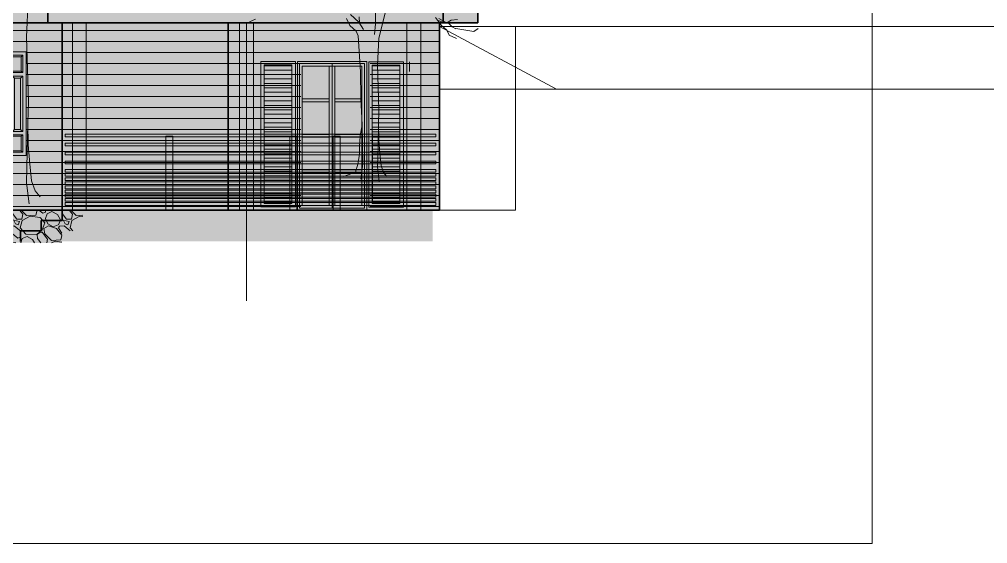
# Model space of a CAD drawing. Header units: millimetres. Extents: x -2481 to 45049, y -11067 to 11055.
# Drawn here: x 12854 to 14252, y 4431 to 5189 of the extents above; entities that cross this region are included whole.
import ezdxf

# ---------------------------------------------------------------- set-up
doc = ezdxf.new("R2010")
doc.units = ezdxf.units.MM
for name, color, linetype, lineweight in [('A-ELEWACJA CIENKA', 11, 'Continuous', 13), ('A-p.widokowa', 6, 'Continuous', 15), ('A-RYS ELEWACJI', 30, 'Continuous', 35), ('B-DACHÓWKA', 250, 'Continuous', 0), ('B-materiały', 9, 'Continuous', 0), ('B-SZKŁO', 153, 'Continuous', 0)]:
    doc.layers.add(name, color=color, linetype=linetype, lineweight=lineweight)
doc.layers.add('bowe drewno', color=7, linetype='Continuous', true_color=0x51432a)
doc.layers.add('new drewno jasne', color=7, linetype='Continuous', lineweight=0, true_color=0xc0802e)
pattern_1 = [(180, (7118.111, -2320.74), (-3e-15, -15.875), [])]

# ---------------------------------------------------------------- blocks, each defined once
blk = doc.blocks.new('A$C2EBD462E')
at = {"layer": 'B-materiały'}
for p, q in [((-72.5, 285.3), (-85.6, 338.1)), ((-65.4, 315.7), (-65.5, 341.4)), ((-235.1, 324), (-221.8, 322.6)), ((-221.8, 322.6), (-213.2, 317.5)), ((-213.2, 317.5), (-196.4, 326.4)), ((-195.2, 322.5), (-204.6, 318.9)), ((-189.2, 328.2), (-195.7, 320.2)), ((-32.2, 330), (-32.7, 316.8)), ((-31.5, 318.6), (-14, 334.3)), ((-5.9, 326.7), (-12.8, 312)), ((194, 319.2), (181.8, 325.2)), ((-223.9, 308.9), (-231.7, 304.8)), ((-216.9, 316.3), (-223.9, 308.9)), ((-204.6, 318.9), (-216.9, 316.3)), ((-201.7, 311.7), (-213.2, 302.5)), ((-195.7, 320.2), (-201.7, 311.7)), ((-63.8, 293.4), (-65.4, 315.7)), ((-41.1, 304), (-31.5, 318.6)), ((-12.8, 312), (-25.9, 299.9)), ((-268.9, 299.4), (-277.4, 305.5)), ((-231.7, 305.4), (-268.9, 299.4)), ((-231.7, 304.8), (-231.7, 305.4)), ((-213.2, 302.5), (-217.9, 292.3)), ((-25.9, 299.9), (-30.2, 290.9)), ((-217.9, 292.3), (-232.8, 285.2)), ((-70, 230.6), (-72.5, 285.3)), ((-30.2, 290.9), (-34.7, 216.3)), ((-72.7, 137.8), (-70, 230.6)), ((-34.7, 216.3), (-35.3, 161.1)), ((-35.3, 161.1), (-36.9, 134.3)), ((-72, 107.1), (-72.7, 137.8)), ((-36.9, 134.3), (-37.9, 106.9)), ((-72.3, 75.3), (-72, 107.1)), ((-70.9, 64.1), (-71.9, 106)), ((-39.8, 26.4), (-37.9, 106.9)), ((-37.9, 106.9), (-33.9, 84.1)), ((-33.9, 84.1), (-32.8, 61.2)), ((-74.9, 47.8), (-72.3, 75.3)), ((-69.8, 20), (-70.9, 64.1)), ((-32.8, 61.2), (-32.4, 45.6)), ((-77.1, 23.2), (-74.9, 47.8)), ((-32.4, 45.6), (-29.1, 25.5)), ((-82.3, 8.6), (-77.1, 23.2)), ((-73.5, -10.2), (-69.8, 20)), ((-35.6, -5.4), (-39.8, 26.4)), ((-29.1, 25.5), (-24.8, 8.9)), ((-89.4, 0), (-82.3, 8.6)), ((-24.8, 8.9), (0, 0))]:
    blk.add_line(p, q, dxfattribs=at)
blk = doc.blocks.new('A$C52F31512')
at = {"layer": 'B-DACHÓWKA', "transparency": 33554636}
h = blk.add_hatch(color=256, dxfattribs=at)
h.dxf.hatch_style = 1
h.paths.add_polyline_path([(100, 0), (0, 0), (0, -215), (100, -215)])
h.paths.add_polyline_path([(97, -212), (3, -212), (3, -3), (97, -3)], flags=16)
h.paths.add_polyline_path([(93, -208), (54, -208), (54, -7), (93, -7)], flags=0)
h.paths.add_polyline_path([(46, -208), (7, -208), (7, -7), (46, -7)], flags=0)
h = blk.add_hatch(color=256, dxfattribs=at)
h.dxf.hatch_style = 1
h.paths.add_polyline_path([(50, -3), (3, -3), (3, -212), (50, -212)])
h.paths.add_polyline_path([(46, -208), (7, -208), (7, -7), (46, -7)], flags=16)
h = blk.add_hatch(color=256, dxfattribs=at)
h.dxf.hatch_style = 1
h.paths.add_polyline_path([(50, -212), (97, -212), (97, -3), (50, -3)])
h.paths.add_polyline_path([(54, -7), (93, -7), (93, -208), (54, -208)], flags=16)
h = blk.add_hatch(color=256, dxfattribs=at)
h.dxf.hatch_style = 1
h.paths.add_polyline_path([(46, -58.3), (46, -54.3), (7, -54.3), (7, -58.3)])
h.paths.add_polyline_path([(93, -58.3), (93, -54.3), (54, -54.3), (54, -58.3)])
h.paths.add_polyline_path([(93, -109.5), (93, -105.5), (54, -105.5), (54, -109.5)])
h.paths.add_polyline_path([(46, -109.5), (46, -105.5), (7, -105.5), (7, -109.5)])
h.paths.add_polyline_path([(46, -160.8), (46, -156.8), (7, -156.8), (7, -160.8)])
h.paths.add_polyline_path([(54, -156.8), (54, -160.8), (93, -160.8), (93, -156.8)])
at = {"layer": 'A-ELEWACJA CIENKA'}
for p, q in [((46, -7), (46, -208)), ((50, -3), (50, -212)), ((54, -7), (54, -208)), ((7, -54.3), (46, -54.3)), ((54, -54.3), (93, -54.3)), ((7, -58.3), (46, -58.3)), ((54, -58.3), (93, -58.3)), ((7, -105.5), (46, -105.5)), ((7, -109.5), (46, -109.5)), ((54, -105.5), (93, -105.5)), ((54, -109.5), (93, -109.5)), ((7, -156.8), (46, -156.8)), ((7, -160.8), (46, -160.8)), ((54, -156.8), (93, -156.8)), ((54, -160.8), (93, -160.8)), ((7, -208), (46, -208)), ((54, -208), (93, -208)), ((0, -215), (100, -215))]:
    blk.add_line(p, q, dxfattribs=at)
for points in [[(100, -215), (100, 0), (0, 0), (0, -215)], [(46, -7), (7, -7), (7, -208)], [(93, -208), (93, -7), (54, -7)]]:
    blk.add_lwpolyline(points, dxfattribs=at)
blk.add_lwpolyline([(97, -212), (97, -3), (3, -3), (3, -212)], close=True, dxfattribs=at)
blk = doc.blocks.new('A$C3D683AFF')
at = {"layer": 'new drewno jasne', "transparency": 33554648}
h = blk.add_hatch(color=256, dxfattribs=at)
h.dxf.hatch_style = 1
h.paths.add_polyline_path([(-45, -150), (0, -150), (0, 0), (-45, 0)])
h = blk.add_hatch(color=256, dxfattribs=at)
h.dxf.hatch_style = 1
h.paths.add_polyline_path([(-40, -30), (-5, -30), (-5, -5), (-40, -5)])
h = blk.add_hatch(color=256, dxfattribs=at)
h.dxf.hatch_style = 1
h.paths.add_polyline_path([(-40, -35), (-25, -35), (-25, -115), (-40, -115)])
h = blk.add_hatch(color=256, dxfattribs=at)
h.dxf.hatch_style = 1
h.paths.add_polyline_path([(-20, -35), (-5, -35), (-5, -115), (-20, -115)])
h = blk.add_hatch(color=256, dxfattribs=at)
h.dxf.hatch_style = 1
h.paths.add_polyline_path([(-40, -145), (-5, -145), (-5, -120), (-40, -120)])
at = {"layer": 'A-ELEWACJA CIENKA'}
blk.add_lwpolyline([(-45, -150), (0, -150), (0, 0), (-45, 0)], close=True, dxfattribs=at)
at = {"layer": 'B-materiały'}
for p, q in [((-38, -7), (-40, -5)), ((-7, -7), (-5, -5)), ((-40, -30), (-38, -28)), ((-40, -35), (-37, -38)), ((-28, -38), (-25, -35)), ((-20, -35), (-17, -38)), ((-8, -38), (-5, -35)), ((-7, -28), (-5, -30)), ((-40, -115), (-37, -112)), ((-38, -122), (-40, -120)), ((-28, -112), (-25, -115)), ((-20, -115), (-17, -112)), ((-8, -112), (-5, -115)), ((-7, -122), (-5, -120)), ((-40, -145), (-38, -143)), ((-7, -143), (-5, -145))]:
    blk.add_line(p, q, dxfattribs=at)
for points in [[(-40, -30), (-5, -30), (-5, -5), (-40, -5)], [(-38, -28), (-7, -28), (-7, -7), (-38, -7)], [(-40, -35), (-25, -35), (-25, -115), (-40, -115)], [(-37, -38), (-28, -38), (-28, -112), (-37, -112)], [(-5, -115), (-20, -115), (-20, -35), (-5, -35)], [(-20, -35), (-5, -35), (-5, -115), (-20, -115)], [(-8, -112), (-17, -112), (-17, -38), (-8, -38)], [(-17, -38), (-8, -38), (-8, -112), (-17, -112)], [(-40, -120), (-5, -120), (-5, -145), (-40, -145)], [(-38, -143), (-7, -143), (-7, -122), (-38, -122)]]:
    blk.add_lwpolyline(points, close=True, dxfattribs=at)
blk = doc.blocks.new('A$C52F90292')
at = {"layer": 'A-p.widokowa', "ltscale": 5}
h = blk.add_hatch(dxfattribs=at)
h.set_pattern_fill('LINE', color=256, scale=2)
h.set_pattern_definition([(0, (-7812.83, -7222.971), (0, 6.35), [])])
h.paths.add_polyline_path([(45, 205), (5, 205), (5.1, 101), (45, 101)])
h.paths.add_polyline_path([(45, 101), (5.1, 101), (5, 5), (45, 5)])
at = {"layer": 'new drewno jasne', "transparency": 33554648}
h = blk.add_hatch(color=256, dxfattribs=at)
h.dxf.hatch_style = 1
h.paths.add_polyline_path([(50, 210), (0, 210), (0, 0), (50, 0)])
h.paths.add_polyline_path([(45, 5), (5, 5), (5, 205), (45, 205)], flags=16)
h = blk.add_hatch(color=256, dxfattribs=at)
h.dxf.hatch_style = 1
h.paths.add_polyline_path([(5, 205), (45, 205), (45, 101), (5.1, 101)])
h = blk.add_hatch(color=256, dxfattribs=at)
h.dxf.hatch_style = 1
h.paths.add_polyline_path([(5, 205), (45, 205), (45, 101), (5, 101)])
h = blk.add_hatch(color=256, dxfattribs=at)
h.dxf.hatch_style = 1
h.paths.add_polyline_path([(5.1, 101), (45, 101), (45, 5), (5, 5)])
h = blk.add_hatch(color=256, dxfattribs=at)
h.dxf.hatch_style = 1
h.paths.add_polyline_path([(5, 101), (45, 101), (45, 4.6), (5, 4.7)])
at = {"layer": 'A-p.widokowa', "ltscale": 5}
for points in [[(50, 210), (0, 210), (0, 0), (50, 0)], [(45, 205), (5, 205), (5, 5), (45, 5)], [(5, 205), (45, 205), (45, 5), (5.2, 5)], [(45, 205), (5, 205), (5, 5), (45, 5)]]:
    blk.add_lwpolyline(points, close=True, dxfattribs=at)
at = {"layer": 'new drewno jasne', "transparency": 33554648}
for points in [[(5, 205), (45, 205), (45, 101), (5.1, 101)], [(5, 205), (45, 205), (45, 101), (5, 101)], [(5.1, 101), (45, 101), (45, 5), (5, 5)]]:
    blk.add_lwpolyline(points, close=True, dxfattribs=at)
blk = doc.blocks.new('A$C69266C13')
at = {"layer": 'new drewno jasne', "ltscale": 5}
h = blk.add_hatch(color=256, dxfattribs=at)
h.dxf.hatch_style = 1
h.paths.add_polyline_path([(-9.9, -270.9), (10, -270.9), (9.9, 0.3), (-10.1, 0.3)])
at = {"layer": 'A-p.widokowa', "ltscale": 5}
blk.add_lwpolyline([(-10, 0), (-10, -270.9), (10, -270.9), (10, 0), (-10, 0)], dxfattribs=at)
blk = doc.blocks.new('A$C53507983')
at = {"layer": 'new drewno jasne', "ltscale": 5}
h = blk.add_hatch(color=256, dxfattribs=at)
h.dxf.hatch_style = 1
h.paths.add_polyline_path([(0, 0), (0, -107), (10, -107), (10, 0)])
at = {"layer": 'A-p.widokowa', "ltscale": 5}
blk.add_lwpolyline([(0, 0), (0, -107), (10, -107), (10, 0), (0, 0)], dxfattribs=at)
blk = doc.blocks.new('A$C6FCC1191')
at = {"layer": 'new drewno jasne', "ltscale": 5}
h = blk.add_hatch(color=256, dxfattribs=at)
h.dxf.hatch_style = 1
h.paths.add_polyline_path([(0, 0), (535.2, 0), (535.2, -4), (0, -4)])
at = {"layer": 'A-p.widokowa', "ltscale": 5}
blk.add_lwpolyline([(0, 0), (535.2, 0), (535.2, -4), (0, -4)], close=True, dxfattribs=at)
blk = doc.blocks.new('A$C6ED43928')
at = {"layer": 'A-p.widokowa', "ltscale": 5}
for p in [(-59.4, 110), (-59.4, 97), (-59.4, 84), (-59.4, 71), (-59.4, 59), (-59.4, 53), (-59.4, 47), (-59.4, 41), (-59.4, 35), (-59.4, 29), (-59.4, 23), (-59.4, 17), (-59.4, 11)]:
    blk.add_blockref('A$C6FCC1191', p, dxfattribs=at)

msp = doc.modelspace()

# ---------------------------------------------------------------- hatches: boundary and pattern name
at = {"layer": 'A-ELEWACJA CIENKA', "true_color": 0xffffff}
h = msp.add_hatch(color=7, dxfattribs=at)
h.dxf.hatch_style = 1
h.paths.add_polyline_path([(12554.91, 5518.67), (13515.62, 5518.67), (13515.62, 5183.62), (13460.26, 5183.62), (13460.26, 4912.76), (13450.26, 4912.76), (13450.26, 4867.76), (12620.26, 4867.76), (12620.26, 4912.76), (12610.26, 4912.76), (12610.26, 5183.62), (12554.91, 5183.62)])
at = {"layer": 'A-ELEWACJA CIENKA'}
h = msp.add_hatch(dxfattribs=at)
h.set_pattern_fill('ANSI31', color=256, scale=5, angle=135)
h.set_pattern_definition(pattern_1)
h.paths.add_polyline_path([(13155.26, 4912.76), (13260.26, 4912.76), (13260.26, 5127.76), (13360.26, 5127.76), (13360.26, 4912.76), (13460.26, 4912.76), (13460.26, 5183.62), (13155.26, 5183.62)])
h.paths.add_polyline_path([(12610.26, 5183.62), (12610.26, 4912.76), (12620.26, 4912.76), (12915.26, 4912.76), (12915.26, 5183.62)])
h.paths.add_polyline_path([(12863.47, 5141.59), (12863.47, 4991.59), (12818.47, 4991.59), (12818.47, 5141.59)], flags=16)
h.paths.add_polyline_path([(12858.47, 5107.76), (12858.47, 5082.76), (12823.47, 5082.76), (12823.47, 5107.76)], flags=0)
h.paths.add_polyline_path([(12856.47, 5105.76), (12856.47, 5084.76), (12825.47, 5084.76), (12825.47, 5105.76)], flags=0)
h.paths.add_polyline_path([(12812.76, 5141.59), (12812.76, 4991.59), (12722.76, 4991.59), (12722.76, 5141.59)], flags=16)
h.paths.add_polyline_path([(12805.76, 5134.59), (12805.76, 5098.59), (12729.76, 5098.59), (12729.76, 5134.59)], flags=0)
h.paths.add_polyline_path([(12843.47, 5077.76), (12858.47, 5077.76), (12858.47, 4997.76), (12843.47, 4997.76)], flags=0)
h.paths.add_polyline_path([(12805.76, 5084.59), (12805.76, 4998.59), (12774.76, 4998.59), (12774.76, 5084.59)], flags=0)
h.paths.add_polyline_path([(12760.76, 5084.59), (12760.76, 4998.59), (12729.76, 4998.59), (12729.76, 5084.59)], flags=0)
h.paths.add_polyline_path([(12717.05, 5141.59), (12717.05, 4991.59), (12672.05, 4991.59), (12672.05, 5141.59)], flags=16)
h.paths.add_polyline_path([(12712.05, 5141.59), (12677.05, 5141.59)], flags=0)
h.paths.add_polyline_path([(12710.05, 5141.59), (12679.05, 5141.59)], flags=0)
h.paths.add_polyline_path([(12712.05, 5077.76), (12697.05, 5077.76)], flags=0)
h = msp.add_hatch(dxfattribs=at)
h.set_pattern_fill('ANSI31', color=256, scale=5, angle=135)
h.set_pattern_definition(pattern_1)
h.paths.add_polyline_path([(12915.26, 5183.67), (13155.26, 5183.67), (13155.26, 4912.76), (12915.26, 4912.76)])
h = msp.add_hatch(dxfattribs=at)
h.set_pattern_fill('ANSI31', color=256, scale=5, angle=135)
h.set_pattern_definition(pattern_1)
h.paths.add_polyline_path([(12915.26, 5183.67), (13155.26, 5183.67), (13155.26, 4912.76), (12915.26, 4912.76)])
h = msp.add_hatch(dxfattribs=at)
h.set_pattern_fill('GRAVEL', color=256, scale=2, angle=135)
h.set_pattern_definition([(3.012787, (7056.3267, -2330.7974), (610.6574162, 35.9210244), [6.83443, -676.60967]), (319.96974, (7063.1517, -2330.4382), (-466.97332017, 395.1312671), [11.7281, -1161.08098]), (267.510447, (7072.132, -2337.9816), (35.9210242, 754.3415142), [8.26963, -818.69446]), (42.27369, (7095.1214, -2343.0105), (-754.34151424, -682.4994651), [10.6801, -1057.32875]), (67.833654, (7103.024, -2335.8263), (-251.4471714, -610.65741624), [10.47267, -1036.79615]), (132.27369, (7106.9754, -2326.1277), (682.4994651, -754.34151424), [10.6801, -1057.32875]), (172.69424, (7099.7912, -2318.225), (826.18356314, -107.7630734), [14.12387, -1398.2623]), (207.255328, (7085.782, -2316.429), (-1041.7097101, -538.81536718), [13.3344, -1320.10513]), (256.429566, (7073.928, -2322.5355), (-179.60512236, -754.3415142), [10.71626, -1060.91091]), (310.23636, (7071.4136, -2332.9526), (-359.2102448, 431.0522939), [12.23427, -599.47874]), (357.397438, (7079.3162, -2342.2921), (826.18356314, -35.92102446), [15.82156, -1566.33545]), (273.814075, (7059.919, -2307.0895), (35.9210245, -466.9733183), [5.4001, -534.61132]), (306.469234, (7060.278, -2312.4777), (-395.1312694, 538.8153672), [10.27364, -1017.09278]), (0, (7066.385, -2320.74), (35.92102, 35.92102), [7.1842, -64.65786]), (338.19859, (7064.5886, -2327.5645), (-251.4471714, 107.7630735), [3.86883, -383.01245]), (66.80141, (7068.181, -2329.001), (-71.842049, -143.684098), [5.4713, -268.09506]), (165.96376, (7070.336, -2323.972), (-179.6051224, 35.9210245), [8.8864, -287.32596]), (296.56505, (7061.715, -2321.817), (-35.921024, 107.763073), [6.42574, -154.21796]), (151.38954, (7089.015, -2349.8355), (-466.9733183, 251.4471714), [9.00176, -891.17653]), (205.346176, (7081.1122, -2345.525), (538.8153673, 251.4471714), [7.55198, -747.64431]), (68.19859, (7054.531, -2329.001), (-107.7630735, -251.4471714), [7.7376, -379.14367]), (118.61046, (7057.4044, -2321.817), (251.4471714, -466.9733183), [9.00176, -891.17653]), (114.443955, (7111.286, -2327.5645), (107.7630735, -251.4471714), [8.6807, -425.35469]), (69.77514, (7107.6938, -2319.662), (-215.5261466, -574.7363919), [7.27344, -720.07187]), (201.80141, (7090.0925, -2292.721), (-251.4471714, -107.7630735), [7.7376, -379.14367]), (152.354025, (7082.9083, -2295.5948), (610.6574163, -323.2892203), [8.51565, -843.04752]), (204.443955, (7107.694, -2310.3224), (251.4471714, 107.7630735), [4.34035, -429.69504]), (236.30993, (7092.248, -2294.876), (-107.763073, -179.605122), [2.5903, -256.4399]), (300.96376, (7090.811, -2297.032), (-71.842049, 143.684098), [10.47267, -198.9811]), (321.009006, (7096.199, -2306.012), (-395.13126934, 323.2892203), [9.70534, -960.8273]), (78.69007, (7073.569, -2320.74), (-35.921024, -107.763073), [7.32648, -175.83553]), (128.157227, (7075.0057, -2313.5553), (-538.8153673, 682.49946517), [12.79114, -1266.32018]), (195.945396, (7067.103, -2303.4974), (395.1312693, 107.7630734), [5.23016, -517.78785]), (225, (7062.074, -2304.934), (-7e-15, -71.84205), [3.048, -47.752]), (255.256437, (7095.84, -2307.808), (107.7630735, 395.1312693), [7.05734, -698.67882]), (183.012788, (7094.044, -2314.633), (-610.6574162, -35.9210244), [13.66886, -669.77524]), (135, (7080.394, -2315.35), (-71.84205, 7e-15), [13.208, -37.592]), (100.304846, (7071.0544, -2306.012), (-107.7630738, 610.6574162), [8.0322, -795.18633]), (29.0546, (7069.6175, -2298.109), (179.6051224, 107.7630735), [7.39658, -362.433]), (342.645975, (7076.0833, -2294.5171), (1041.70971, -323.28922043), [12.0429, -1192.2493]), (310.426079, (7087.578, -2298.1093), (431.0522938, -502.8943428), [12.7406, -1261.31693])])
h.paths.add_polyline_path([(12915.26, 4912.76), (12620.26, 4912.76), (12620.26, 4867.76), (12915.08, 4865.32), (12915.26, 4882.76)])
h.paths.add_polyline_path([(12945.26, 4912.76), (12915.26, 4912.76), (12915.26, 4882.76), (12945.26, 4882.76)])
at = {"layer": 'A-p.widokowa', "ltscale": 5}
h = msp.add_hatch(color=251, dxfattribs=at)
h.dxf.hatch_style = 1
h.paths.add_polyline_path([(12828.91, 5141.59), (12610.26, 5141.59), (12610.26, 4912.76), (12915.26, 4912.76), (12915.26, 5141.59), (12828.91, 5141.59), (12829.23, 5112.76), (12863.47, 5112.76), (12863.47, 4962.76), (12818.47, 4962.76), (12818.47, 5112.76), (12829.23, 5112.76)])
h.paths.add_polyline_path([(12812.76, 5112.76), (12812.76, 4962.76), (12722.76, 4962.76), (12722.76, 5112.76)], flags=16)
h.paths.add_polyline_path([(12805.76, 5105.76), (12805.76, 5069.76), (12729.76, 5069.76), (12729.76, 5105.76)], flags=0)
h.paths.add_polyline_path([(12717.05, 5112.76), (12717.05, 4962.76), (12672.05, 4962.76), (12672.05, 5112.76)], flags=16)
h.paths.add_polyline_path([(12712.05, 5107.76), (12712.05, 5082.76), (12677.05, 5082.76), (12677.05, 5107.76)], flags=0)
h.paths.add_polyline_path([(12710.05, 5105.76), (12710.05, 5084.76), (12679.05, 5084.76), (12679.05, 5105.76)], flags=0)
h.paths.add_polyline_path([(12712.05, 5077.76), (12712.05, 4997.76), (12697.05, 4997.76), (12697.05, 5077.76)], flags=0)
h.paths.add_polyline_path([(12709.05, 5074.76), (12709.05, 5000.76), (12700.05, 5000.76), (12700.05, 5074.76)], flags=0)
h.paths.add_polyline_path([(12760.76, 5055.76), (12760.76, 4969.76), (12729.76, 4969.76), (12729.76, 5055.76)], flags=0)
h.paths.add_polyline_path([(12774.76, 5055.76), (12805.76, 5055.76), (12805.76, 4969.76), (12774.76, 4969.76)], flags=0)
h.paths.add_polyline_path([(12692.05, 5077.76), (12692.05, 4997.76), (12677.05, 4997.76), (12677.05, 5077.76)], flags=0)
h.paths.add_polyline_path([(12689.05, 5074.76), (12689.05, 5000.76), (12680.05, 5000.76), (12680.05, 5074.76)], flags=0)
h.paths.add_polyline_path([(12712.05, 4992.76), (12712.05, 4967.76), (12677.05, 4967.76), (12677.05, 4992.76)], flags=0)
h.paths.add_polyline_path([(12710.05, 4990.76), (12710.05, 4969.76), (12679.05, 4969.76), (12679.05, 4990.76)], flags=0)
h.paths.add_polyline_path([(12826.7, 5183.62), (12610.26, 5183.62), (12610.26, 5141.59), (12828.91, 5141.59), (12828.83, 5148.46)])
at = {"layer": 'B-SZKŁO', "transparency": 33554544}
h = msp.add_hatch(color=256, dxfattribs=at)
h.dxf.hatch_style = 1
h.paths.add_polyline_path([(13301.26, 5073.51), (13301.26, 5120.76), (13262.26, 5120.76), (13262.26, 5073.51)])
h = msp.add_hatch(color=256, dxfattribs=at)
h.dxf.hatch_style = 1
h.paths.add_polyline_path([(13348.26, 5120.76), (13309.26, 5120.76), (13309.26, 5073.51), (13348.26, 5073.51)])
h = msp.add_hatch(color=256, dxfattribs=at)
h.dxf.hatch_style = 1
h.paths.add_polyline_path([(13301.26, 5069.51), (13262.26, 5069.51), (13262.26, 5022.26), (13301.26, 5022.26)])
h = msp.add_hatch(color=256, dxfattribs=at)
h.dxf.hatch_style = 1
h.paths.add_polyline_path([(13348.26, 5069.51), (13309.26, 5069.51), (13309.26, 5022.26), (13348.26, 5022.26)])
h = msp.add_hatch(color=256, dxfattribs=at)
h.dxf.hatch_style = 1
h.paths.add_polyline_path([(13301.26, 5018.26), (13262.26, 5018.26), (13262.26, 4971.01), (13301.26, 4971.01)])
h = msp.add_hatch(color=256, dxfattribs=at)
h.dxf.hatch_style = 1
h.paths.add_polyline_path([(13348.26, 5018.26), (13309.26, 5018.26), (13309.26, 4971.01), (13348.26, 4971.01)])
h = msp.add_hatch(color=256, dxfattribs=at)
h.dxf.hatch_style = 1
h.paths.add_polyline_path([(13301.26, 4967.01), (13262.26, 4967.01), (13262.26, 4919.76), (13301.26, 4919.76)])
h = msp.add_hatch(color=256, dxfattribs=at)
h.dxf.hatch_style = 1
h.paths.add_polyline_path([(13348.26, 4967.01), (13309.26, 4967.01), (13309.26, 4919.76), (13348.26, 4919.76)])
at = {"layer": 'bowe drewno', "transparency": 33554636}
h = msp.add_hatch(color=256, dxfattribs=at)
h.dxf.hatch_style = 1
h.paths.add_polyline_path([(12915.26, 5206.24), (12554.91, 5206.24), (12554.91, 5183.62), (12915.26, 5183.62)])
h.paths.add_polyline_path([(12915.26, 5213.32), (12554.91, 5213.32), (12554.91, 5206.24), (12915.26, 5206.24)])
h = msp.add_hatch(color=256, dxfattribs=at)
h.dxf.hatch_style = 1
h.paths.add_polyline_path([(13515.62, 5206.24), (12915.26, 5206.24), (12915.26, 5183.67), (13515.62, 5183.67)])
h.paths.add_polyline_path([(13515.62, 5213.32), (12915.26, 5213.32), (12915.26, 5206.24), (13515.62, 5206.24)])
at = {"layer": 'bowe drewno', "ltscale": 5}
h = msp.add_hatch(color=256, dxfattribs=at)
h.dxf.hatch_style = 1
h.paths.add_polyline_path([(12672.05, 5141.59), (12610.26, 5141.59), (12610.26, 4912.76), (12915.26, 4912.76), (12915.26, 5141.59), (12863.47, 5141.59), (12863.47, 4991.59), (12818.47, 4991.59), (12818.47, 5141.59), (12812.76, 5141.59), (12812.76, 4991.59), (12722.76, 4991.59), (12722.76, 5141.59), (12717.05, 5141.59), (12717.05, 4991.59), (12672.05, 4991.59)])
h.paths.add_polyline_path([(12875.26, 5164.67), (12915.26, 5164.67), (12915.26, 5183.62), (12610.26, 5183.62), (12610.26, 5141.59), (12915.26, 5141.59), (12915.26, 5164.67)])
h = msp.add_hatch(color=256, dxfattribs=at)
h.dxf.hatch_style = 1
h.paths.add_polyline_path([(12915.26, 5183.67), (13155.26, 5183.67), (13155.26, 4912.76), (12915.26, 4912.76)])
h = msp.add_hatch(color=256, dxfattribs=at)
h.dxf.hatch_style = 1
h.paths.add_polyline_path([(13425.26, 5183.62), (13197.76, 5183.62), (13197.76, 5141.59), (13425.26, 5141.59)])
h.paths.add_polyline_path([(13425.26, 5141.59), (13197.76, 5141.59), (13197.76, 4912.76), (13260.26, 4912.76), (13260.26, 5127.76), (13360.26, 5127.76), (13360.26, 4912.76), (13425.26, 4912.76)])
h.paths.add_polyline_path([(13415.26, 5124.45), (13415.26, 4917.37), (13365.26, 4917.37), (13365.26, 5124.45)], flags=16)
h.paths.add_polyline_path([(13398.38, 5015.45), (13410.26, 5015.45), (13410.26, 5015.46)], flags=0)
h.paths.add_polyline_path([(13410.26, 4919.47), (13410.26, 4919.46), (13410.27, 4919.46), (13410.27, 4919.47)], flags=0)
h.paths.add_polyline_path([(13410.26, 5119.45), (13410.26, 4919.45), (13370.45, 4919.43), (13370.26, 5119.45)], flags=0)
h.paths.add_polyline_path([(13255.26, 5124.73), (13255.26, 4917.65), (13205.26, 4917.65), (13205.26, 5124.73)], flags=16)
h.paths.add_polyline_path([(13250.26, 5119.73), (13250.26, 5015.73), (13250.26, 5015.73), (13250.26, 5119.68), (13210.26, 5119.72), (13210.26, 5015.74), (13222.15, 5015.73), (13250.16, 5015.73), (13250.26, 5119.68), (13250.26, 5119.68), (13250.27, 4919.71), (13219.74, 4919.74), (13210.26, 4919.74), (13210.26, 4919.73), (13250.07, 4919.73), (13250.07, 4919.74), (13219.74, 4919.74), (13250.07, 4919.71), (13250.07, 4919.73), (13210.24, 4919.73), (13210.26, 5015.73), (13210.26, 5119.73)], flags=0)
h.paths.add_polyline_path([(13460.26, 5141.59), (13440.26, 5141.59), (13440.26, 4912.76), (13460.26, 4912.76)])
h.paths.add_polyline_path([(13460.26, 5183.62), (13440.26, 5183.62), (13440.26, 5141.59), (13460.26, 5141.59)])
h.paths.add_polyline_path([(13177.76, 5183.62), (13155.26, 5183.62), (13155.26, 5141.59), (13177.76, 5141.59)])
h.paths.add_polyline_path([(13177.76, 5141.59), (13155.26, 5141.59), (13155.26, 4912.76), (13177.76, 4912.76)])
at = {"layer": 'new drewno jasne'}
h = msp.add_hatch(color=256, dxfattribs=at)
h.dxf.hatch_style = 1
h.paths.add_polyline_path([(12945.26, 4912.79), (12915.26, 4912.79), (12915.26, 4882.76), (12945.26, 4882.76)])
h.paths.add_polyline_path([(12915.26, 4912.76), (12620.26, 4912.76), (12620.26, 4867.76), (12915.26, 4865.3), (12915.26, 4882.76)])

# ---------------------------------------------------------------- linework, layer by layer
at = {"layer": 'A-ELEWACJA CIENKA'}
for p, q in [((13301.26, 5120.76), (13301.26, 4919.76)), ((13309.26, 5120.76), (13309.26, 4919.76))]:
    msp.add_line(p, q, dxfattribs=at)
for points in [[(13355.26, 4912.76), (13355.26, 5127.76), (13255.26, 5127.76), (13255.26, 4912.76)], [(13348.26, 4919.76), (13348.26, 5120.76), (13262.26, 5120.76), (13262.26, 4919.76)]]:
    msp.add_lwpolyline(points, dxfattribs=at)
at = {"layer": 'A-p.widokowa', "ltscale": 5}
for p, q in [((12896.91, 5183.67), (12930.26, 5183.7)), ((12906.91, 5183.68), (13515.62, 5183.67)), ((12940.26, 5183.64), (13423.26, 5183.64)), ((12950.26, 5183.62), (13000.26, 5183.62)), ((13155.26, 5183.67), (13312.26, 5183.67)), ((13181.76, 5183.64), (13181.76, 4781.73)), ((17540.68, 5178.33), (13460.26, 5178.33)), ((13460.26, 5178.33), (13629.06, 5087.76)), ((13570.26, 4912.76), (13570.26, 5178.33)), ((13417.26, 5127.37), (13417.26, 5113.04)), ((17540.68, 5087.76), (13460.26, 5087.76)), ((13262.26, 5073.51), (13301.26, 5073.51)), ((13262.26, 5069.51), (13301.26, 5069.51)), ((13348.26, 5073.51), (13309.26, 5073.51)), ((13348.26, 5069.51), (13309.26, 5069.51)), ((13262.26, 4919.76), (13348.26, 4919.76)), ((13460.26, 4912.76), (13350.26, 4912.76)), ((13460.26, 4912.76), (13570.26, 4912.76))]:
    msp.add_line(p, q, dxfattribs=at)
at = {"layer": 'A-p.widokowa', "color": 251, "ltscale": 5}
msp.add_lwpolyline([(11985.26, 4431.05), (14085.26, 4431.05), (14085.26, 5916.05), (11985.26, 5916.05)], close=True, dxfattribs=at)
at = {"layer": 'A-RYS ELEWACJI'}
for p, q in [((13515.62, 5183.62), (13515.62, 5518.67)), ((12894.91, 5183.66), (12894.91, 5365.66)), ((13465.62, 5183.67), (13465.62, 5365.67)), ((12554.91, 5183.62), (12915.26, 5183.62)), ((12915.26, 4912.76), (12915.26, 5183.67)), ((12915.26, 5183.67), (13515.62, 5183.67)), ((13155.26, 5183.62), (13515.62, 5183.62)), ((13155.26, 4912.76), (13155.26, 5183.62)), ((13460.26, 4912.76), (13460.26, 5183.62)), ((12610.26, 4912.76), (12915.26, 4912.76)), ((12915.26, 4912.76), (13460.26, 4912.76))]:
    msp.add_line(p, q, dxfattribs=at)
at = {"layer": 'A-RYS ELEWACJI', "ltscale": 5}
msp.add_lwpolyline([(12915.26, 5183.67), (13155.26, 5183.67), (13155.26, 4912.76), (12915.26, 4912.76)], close=True, dxfattribs=at)
at = {"layer": 'A-RYS ELEWACJI'}
for points in [[(12855.26, 4867.76), (12855.26, 4882.76), (12885.26, 4882.76), (12885.26, 4897.76), (12885.26, 4897.76), (12885.26, 4897.76), (12915.26, 4897.76), (12915.26, 4912.76), (12915.26, 4912.76)], [(12915.26, 4912.76), (12915.26, 4897.76), (12885.26, 4897.76)]]:
    msp.add_lwpolyline(points, dxfattribs=at)

# ---------------------------------------------------------------- block references
at = {"layer": 'A-ELEWACJA CIENKA', "xscale": -1}
for name, p in [('A$C2EBD462E', (12794.12, 4932.13)), ('A$C3D683AFF', (12818.47, 5141.59))]:
    msp.add_blockref(name, p, dxfattribs=at)
at = {"layer": 'A-ELEWACJA CIENKA', "xscale": -0.7, "yscale": 0.7, "zscale": 0.7}
msp.add_blockref('A$C2EBD462E', (13321.92, 4961.29), dxfattribs=at)
at = {"layer": 'A-p.widokowa', "ltscale": 5}
for name, p in [('A$C69266C13', (12940.26, 5183.64)), ('A$C69266C13', (13181.76, 5183.64)), ('A$C69266C13', (13423.26, 5183.64)), ('A$C52F90292', (13358.26, 4917.37))]:
    msp.add_blockref(name, p, dxfattribs=at)
at = {"layer": 'A-p.widokowa', "ltscale": 5, "xscale": -1}
msp.add_blockref('A$C52F90292', (13252.26, 4917.65), dxfattribs=at)
at = {"layer": 'A-p.widokowa', "color": 251, "ltscale": 5}
msp.add_blockref('A$C52F31512', (13255.26, 5127.76), dxfattribs=at)
at = {"layer": 'new drewno jasne', "ltscale": 5}
for name, p in [('A$C6ED43928', (12979.33, 4912.76)), ('A$C53507983', (13065.09, 5019.76)), ('A$C53507983', (13244.33, 5019.76)), ('A$C53507983', (13307.01, 5019.76))]:
    msp.add_blockref(name, p, dxfattribs=at)

doc.saveas('drawing.dxf')
